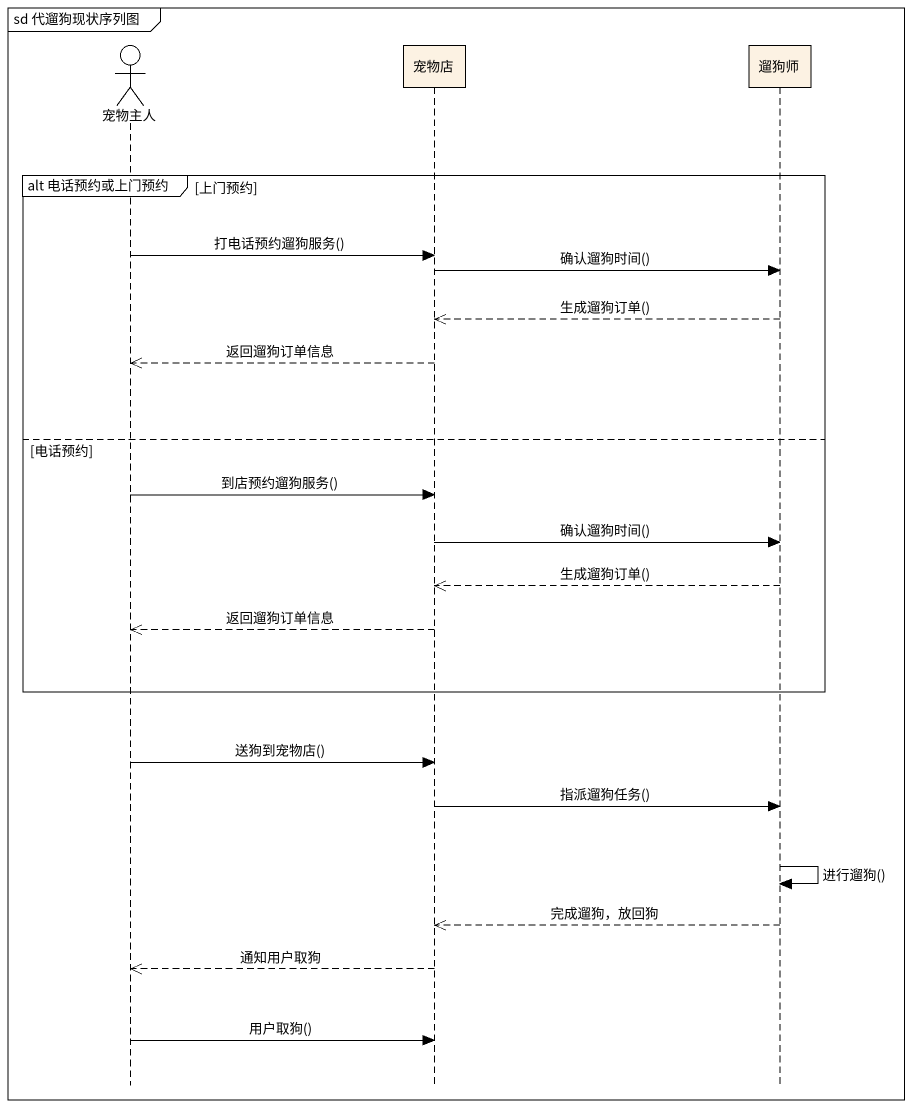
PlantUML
@startuml
mainframe sd 代遛狗现状序列图
hide footbox
actor 宠物主人
participant 宠物店
participant 遛狗师

group alt 电话预约或上门预约 [上门预约]
  宠物主人 -> 宠物店 : 打电话预约遛狗服务()
  宠物店 -> 遛狗师 : 确认遛狗时间()
  遛狗师 -->> 宠物店 : 生成遛狗订单()
  宠物店 -->> 宠物主人 : 返回遛狗订单信息
else 电话预约
  宠物主人 -> 宠物店 : 到店预约遛狗服务()
  宠物店 -> 遛狗师 : 确认遛狗时间()
  遛狗师 -->> 宠物店 : 生成遛狗订单()
  宠物店 -->> 宠物主人 : 返回遛狗订单信息
end
宠物主人 -> 宠物店 : 送狗到宠物店()
宠物店 -> 遛狗师 : 指派遛狗任务()
遛狗师 -> 遛狗师 : 进行遛狗()
遛狗师 -->> 宠物店 : 完成遛狗，放回狗
宠物店 -->> 宠物主人 : 通知用户取狗
宠物主人 -> 宠物店 : 用户取狗()
@enduml
